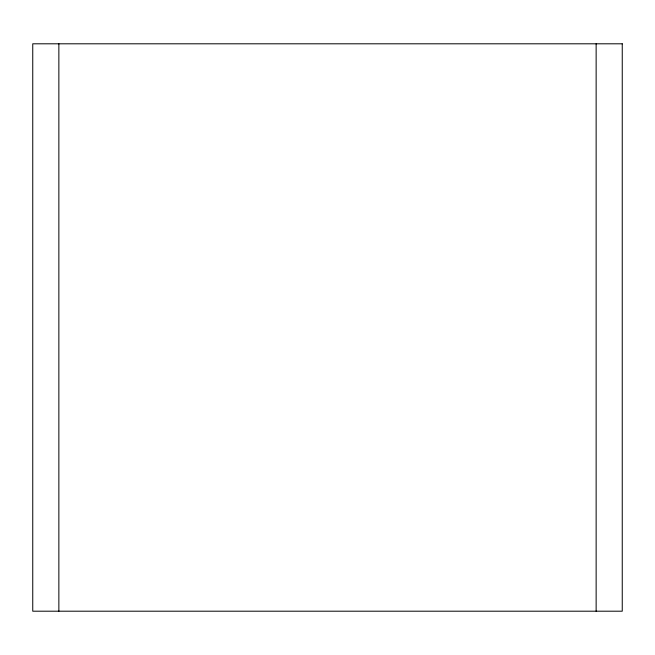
<?xml version="1.0" encoding="UTF-8"?>
<svg xmlns="http://www.w3.org/2000/svg" width="655" height="655" viewBox="0 0 655 655"><rect width="100%" height="100%" fill="white"/><g stroke="black" fill="none" stroke-linecap="round" stroke-linejoin="round"><path stroke-width="0.98" d="M596.14 43.803L596.14 611.197M58.86 43.803L58.86 611.197M622.25 43.803L32.75 43.803L32.75 611.197L622.25 611.197L622.25 43.803"/></g></svg>
